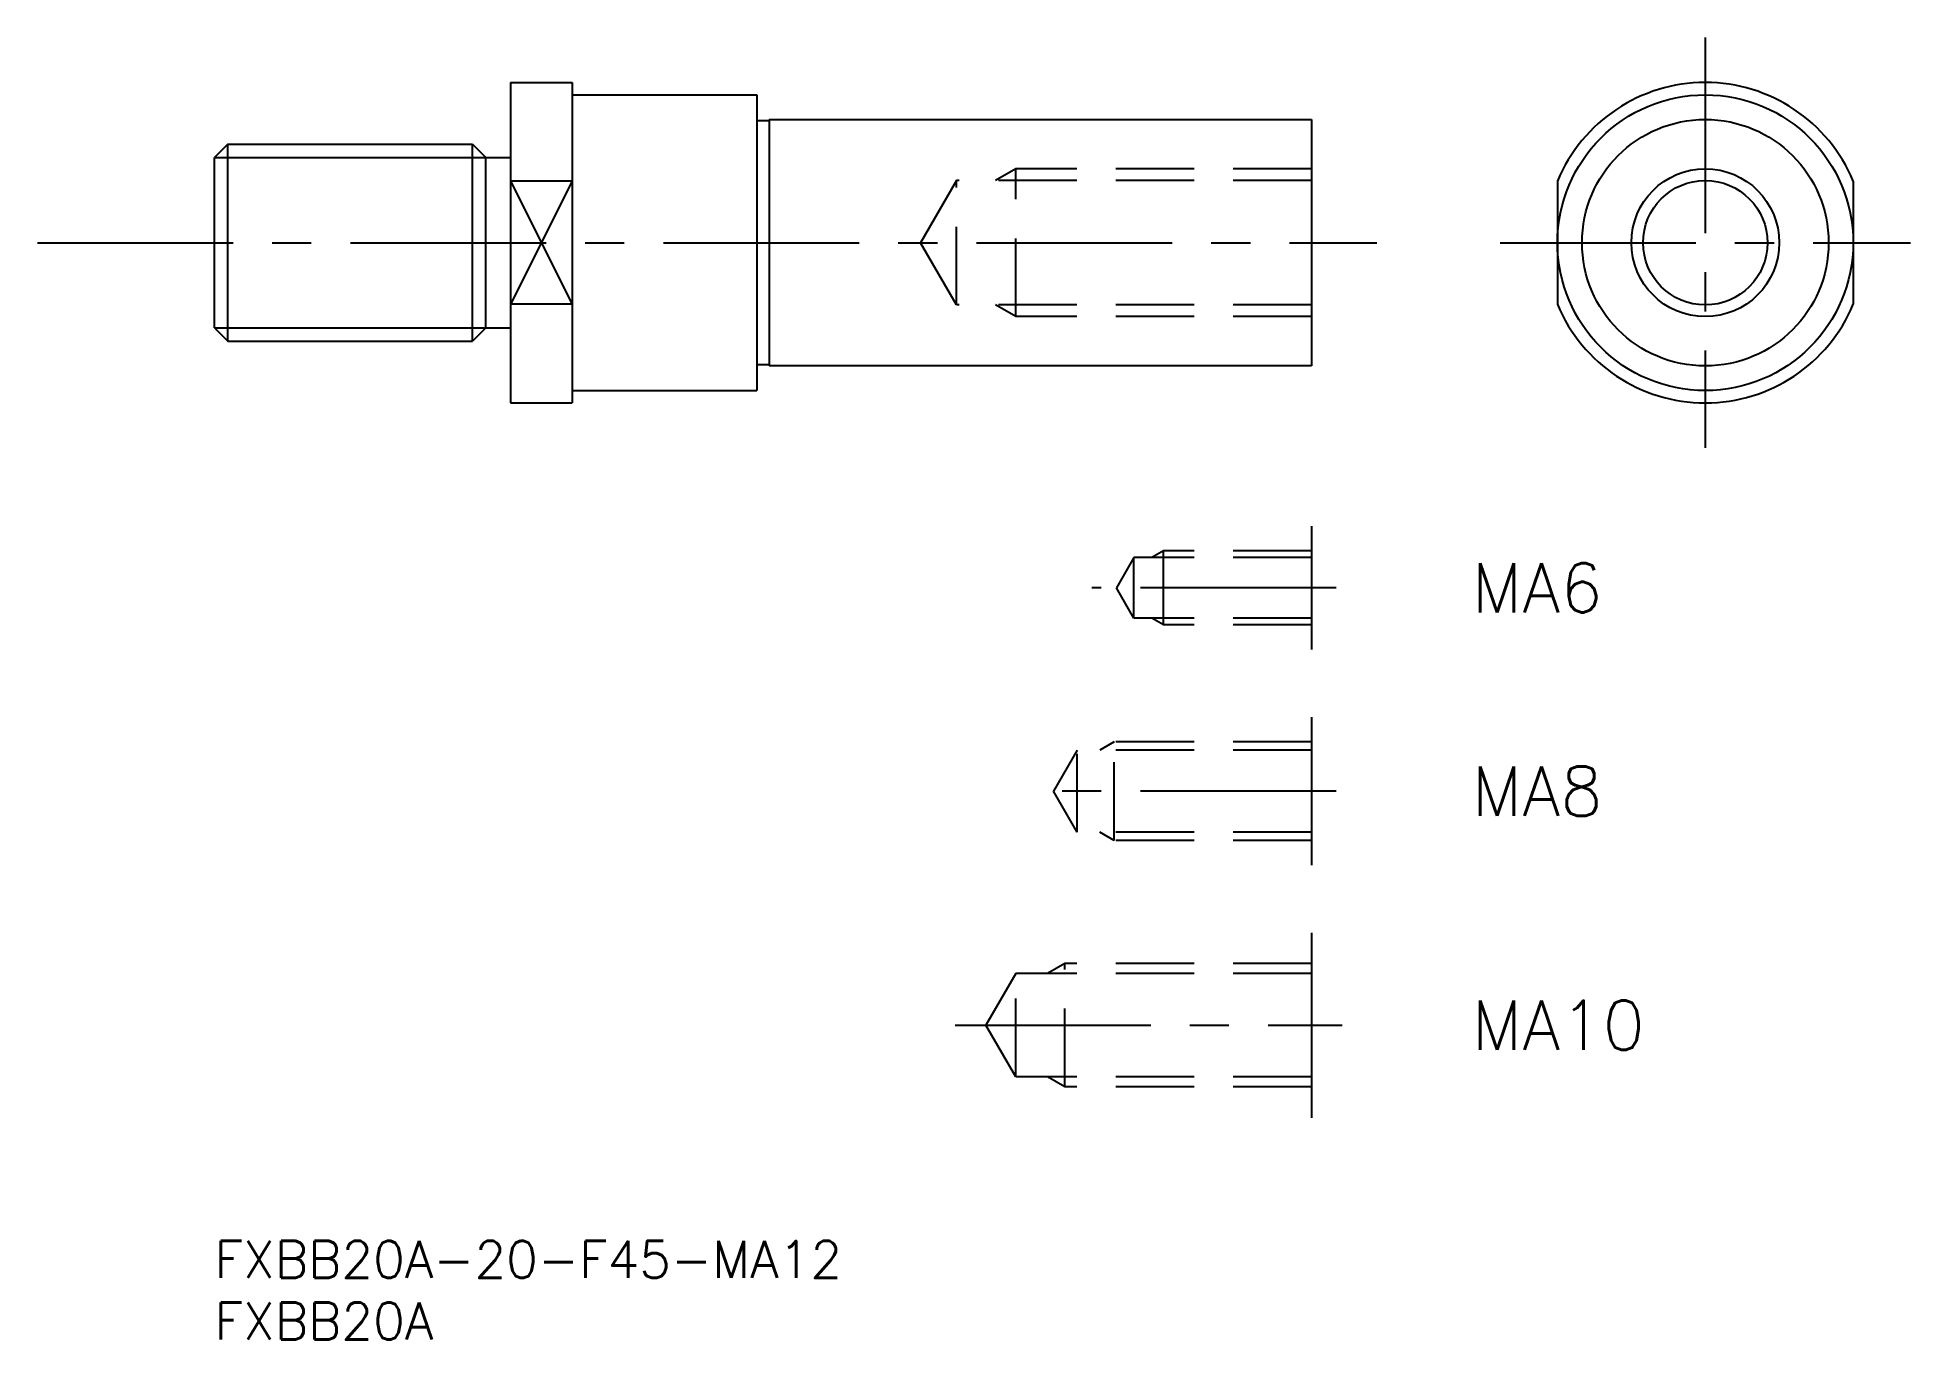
# Model space of a CAD drawing. Extents: x -14 to 138, y -8 to 98.
import ezdxf

# ---------------------------------------------------------------- set-up
doc = ezdxf.new("R2010")
doc.units = 0
doc.header["$LTSCALE"] = 0.5
doc.linetypes.add('CENTER', pattern=[50.8, 31.75, -6.35, 6.35, -6.35])
doc.linetypes.add('DASHED', pattern=[19.05, 12.7, -6.35])
for name, color, linetype in [('MSM_CENTER', 1, 'CENTER'), ('MSM_CONTINUOUS', 7, 'CONTINUOUS'), ('MSM_DASHED', 4, 'DASHED'), ('MSM_NARROW', 5, 'CONTINUOUS'), ('MSM_PART_NUMBER', 7, 'CONTINUOUS')]:
    doc.layers.add(name, color=color, linetype=linetype)
doc.styles.get("Standard").update_dxf_attribs({"font": 'txt.shx', "height": 3, "bigfont": 'bigfont.shx'})

# ---------------------------------------------------------------- blocks, each defined once
blk = doc.blocks.new('*U5')
at = {"layer": 'MSM_PART_NUMBER'}
blk.add_text('FXBB20A-20-F45-MA12', height=3, dxfattribs=at).set_placement((0, -3))
blk = doc.blocks.new('*U6')
at = {"layer": 'MSM_PART_NUMBER'}
blk.add_text('FXBB20A', height=3, dxfattribs=at).set_placement((0, -8))
blk = doc.blocks.new('*U7')
at = {"layer": 'MSM_PART_NUMBER'}
blk.add_text('MA10', height=4, dxfattribs=at).set_placement((102, 15.5))
blk = doc.blocks.new('*U8')
at = {"layer": 'MSM_PART_NUMBER'}
blk.add_text('MA8', height=4, dxfattribs=at).set_placement((102, 34.5))
blk = doc.blocks.new('*U9')
at = {"layer": 'MSM_PART_NUMBER'}
blk.add_text('MA6', height=4, dxfattribs=at).set_placement((102, 51))

msp = doc.modelspace()

# ---------------------------------------------------------------- linework, layer by layer
at = {"layer": 'MSM_CENTER'}
for p, q in [((120.96, 97.65), (120.96, 64.35)), ((-14.38, 81), (94.31, 81)), ((104.31, 81), (137.61, 81)), ((91, 53), (71.18, 53)), ((91, 36.5), (66.08, 36.5)), ((60.08, 17.5), (91.5, 17.5))]:
    msp.add_line(p, q, dxfattribs=at)
at = {"layer": 'MSM_CONTINUOUS'}
for p, q in [((24, 94), (24, 68)), ((24, 94), (29, 94)), ((29, 94), (29, 68)), ((29, 93), (44, 93)), ((44, 93), (44, 69)), ((45, 90.9), (44, 90.9)), ((45, 91), (89, 91)), ((45, 91), (45, 71)), ((89, 91), (89, 71)), ((1.08, 89), (0, 87.92)), ((1.08, 89), (20.92, 89)), ((1.08, 73), (1.08, 89)), ((20.92, 73), (20.92, 89)), ((20.92, 89), (22, 87.92)), ((0, 74.08), (0, 87.92)), ((22, 74.08), (22, 87.92)), ((22, 87.92), (24, 87.92)), ((29, 86), (24, 86)), ((108.96, 86), (108.96, 76)), ((132.96, 86), (132.96, 76)), ((29, 76), (24, 76)), ((0, 74.08), (1.08, 73)), ((1.08, 73), (20.92, 73)), ((22, 74.08), (20.92, 73)), ((22, 74.08), (24, 74.08)), ((45, 71.1), (44, 71.1)), ((89, 71), (45, 71)), ((29, 69), (44, 69)), ((24, 68), (29, 68)), ((89, 58), (89, 48)), ((89, 42.5), (89, 30.5)), ((89, 25), (89, 10))]:
    msp.add_line(p, q, dxfattribs=at)
for radius in [12, 10, 5.05]:
    msp.add_circle((120.96, 81), radius, dxfattribs=at)
for start, end in [(22.6199, 157.3801), (202.6199, 337.3801)]:
    msp.add_arc((120.96, 81), 13, start, end, dxfattribs=at)
at = {"layer": 'MSM_DASHED'}
for p, q in [((65, 87), (63.36, 86.05)), ((65, 75), (65, 87)), ((89, 87), (65, 87)), ((60.2, 86.05), (57.28, 81)), ((60.2, 75.95), (60.2, 86.05)), ((89, 86.05), (60.2, 86.05)), ((60.2, 75.95), (57.28, 81)), ((89, 75.95), (60.2, 75.95)), ((65, 75), (63.36, 75.95)), ((89, 75), (65, 75)), ((74.6, 55.46), (73.18, 53)), ((89, 55.46), (74.6, 55.46)), ((74.6, 50.54), (74.6, 55.46)), ((77, 56), (76.06, 55.46)), ((89, 56), (77, 56)), ((77, 50), (77, 56)), ((74.6, 50.54), (73.18, 53)), ((89, 50.54), (74.6, 50.54)), ((77, 50), (76.06, 50.54)), ((89, 50), (77, 50)), ((70, 39.82), (68.08, 36.5)), ((70, 33.18), (70, 39.82)), ((89, 39.82), (70, 39.82)), ((73, 40.5), (71.83, 39.82)), ((73, 32.5), (73, 40.5)), ((89, 40.5), (73, 40.5)), ((70, 33.18), (68.08, 36.5)), ((89, 33.18), (70, 33.18)), ((73, 32.5), (71.83, 33.18)), ((89, 32.5), (73, 32.5)), ((65, 21.69), (62.58, 17.5)), ((65, 13.31), (65, 21.69)), ((89, 21.69), (65, 21.69)), ((69, 22.5), (67.59, 21.69)), ((69, 12.5), (69, 22.5)), ((89, 22.5), (69, 22.5)), ((65, 13.31), (62.58, 17.5)), ((89, 13.31), (65, 13.31)), ((69, 12.5), (67.59, 13.31)), ((89, 12.5), (69, 12.5))]:
    msp.add_line(p, q, dxfattribs=at)
at = {"layer": 'MSM_NARROW'}
for p, q in [((0, 87.92), (22, 87.92)), ((24, 86), (29, 76)), ((29, 86), (24, 76)), ((0, 74.08), (22, 74.08))]:
    msp.add_line(p, q, dxfattribs=at)
msp.add_circle((120.96, 81), 6, dxfattribs=at)

# ---------------------------------------------------------------- block references
at = {"layer": 'MSM_CONTINUOUS'}
for name in ['*U9', '*U8', '*U7', '*U5', '*U6']:
    msp.add_blockref(name, (0, 0), dxfattribs=at)

doc.saveas('drawing.dxf')
